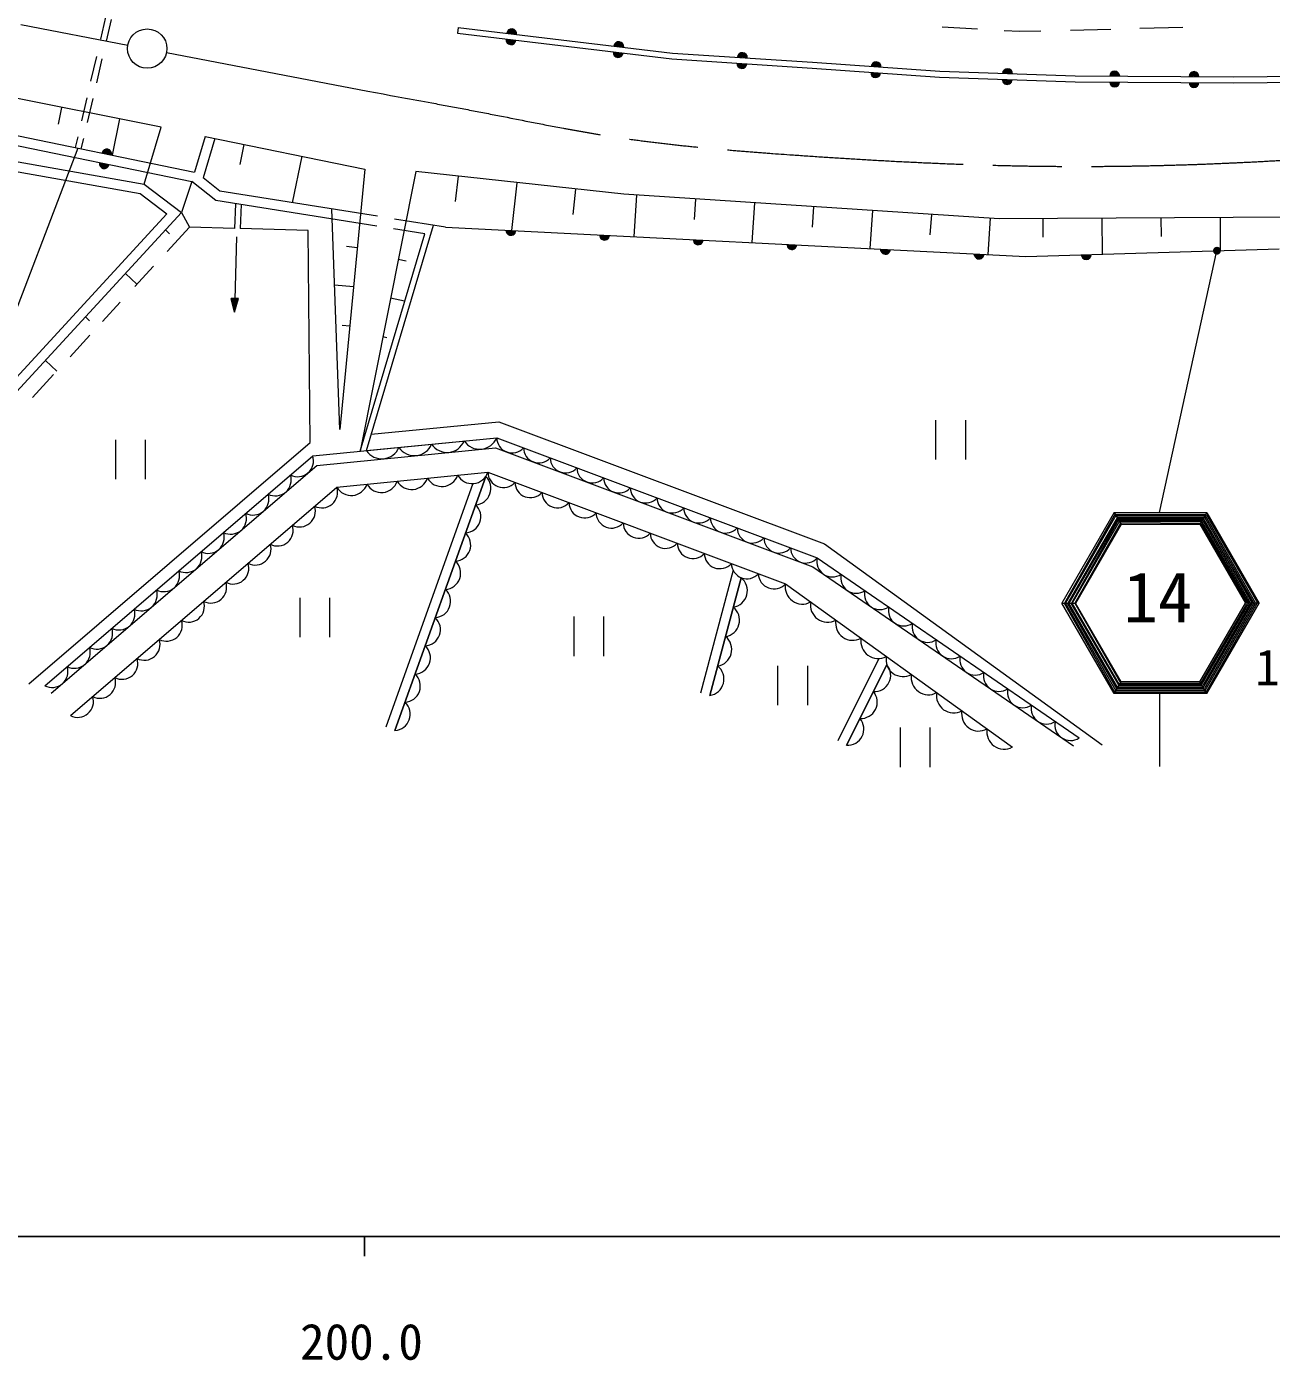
# Model space of a CAD drawing. Units: millimetres, scale not verified. Extents: x 40000 to 680000, y 20000 to 380000.
# Drawn here: x 250848 to 314036, y 198715 to 266444 of the extents above; entities that cross this region are included whole.
import ezdxf
from ezdxf.enums import TextEntityAlignment as Align

# ---------------------------------------------------------------- set-up
doc = ezdxf.new("R2010")
doc.units = ezdxf.units.MM
doc.header["$LTSCALE"] = 1000
doc.linetypes.add('CHAIN', pattern=[18.5, 12, -1.5, 3.5, -1.5])
for name, color, linetype, lineweight in [('M-BGD', 7, 'Continuous', 13), ('M-BMK', 2, 'CHAIN', 13), ('M-BMK-SRVR', 3, 'Continuous', 13), ('M-STR-STR3', 7, 'Continuous', 13), ('M-STR-STRC', 7, 'Continuous', 13), ('M-TTL-BAND', 7, 'Continuous', 25)]:
    doc.layers.add(name, color=color, linetype=linetype, lineweight=lineweight)
doc.styles.add('ＭＳ ゴシック', font='')
doc.styles.get('ＭＳ ゴシック').set_extended_font_data('MS Gothic')

# ---------------------------------------------------------------- blocks, each defined once
blk = doc.blocks.new('filled_dot')
at = {"color": 0, "linetype": 'Continuous', "lineweight": -2, "const_width": 1.25}
blk.add_lwpolyline([(-0.625, 0, 1), (0.625, 0, 1)], format="xyb", close=True, dxfattribs=at)

msp = doc.modelspace()

# ---------------------------------------------------------------- linework, layer by layer
at = {"layer": 'M-BGD'}
for p, q in [((254858, 266932), (254595, 265807)), ((257675, 261341), (233411, 266176)), ((255138, 266814), (254879, 265705)), ((272751, 266407), (272716, 266109)), ((272751, 266407), (283628, 265106)), ((297318, 266434), (299120, 266330)), ((300469, 266253), (301269, 266207)), ((301269, 266207), (302338, 266234)), ((303845, 266272), (305881, 266324)), ((307361, 266362), (309548, 266417)), ((272716, 266109), (283600, 264807)), ((254388, 264921), (254096, 263672)), ((283628, 265106), (290739, 264641)), ((254672, 264818), (254386, 263592)), ((283600, 264807), (290719, 264342)), ((290719, 264342), (297184, 263876)), ((290739, 264641), (297200, 264176)), ((297200, 264176), (304079, 263944)), ((297184, 263876), (304073, 263644)), ((304073, 263644), (312121, 263597)), ((304079, 263944), (312120, 263897)), ((312120, 263897), (317791, 263944)), ((312121, 263597), (317805, 263644)), ((253901, 262836), (253628, 261670)), ((254200, 262795), (253914, 261573)), ((252462, 261487), (252633, 262346)), ((255208, 259916), (255576, 261759)), ((248183, 260850), (259236, 258577)), ((248276, 261341), (259369, 259060)), ((253438, 260853), (253310, 260306)), ((253725, 260766), (253604, 260246)), ((256809, 258442), (257675, 261341)), ((259906, 260862), (259369, 259060)), ((260398, 260762), (259803, 258764)), ((259906, 260862), (268009, 259210)), ((244558, 260118), (256603, 257971)), ((244903, 260565), (256809, 258442)), ((261682, 259449), (261887, 260458)), ((264346, 257498), (264827, 259859)), ((260652, 258084), (259803, 258764)), ((268009, 259210), (266749, 245989)), ((270606, 259083), (267771, 244885)), ((281161, 257930), (270606, 259083)), ((272623, 257557), (272764, 258847)), ((256809, 258442), (258709, 257011)), ((259236, 258577), (258709, 257011)), ((260443, 257611), (259236, 258577)), ((268660, 256814), (260652, 258084)), ((275481, 256097), (275746, 258521)), ((278587, 256905), (278728, 258195)), ((256603, 257971), (257968, 256943)), ((268619, 256314), (260443, 257611)), ((261444, 257452), (261392, 256199)), ((261743, 257405), (261692, 256190)), ((300219, 256682), (281161, 257930)), ((281687, 255783), (281825, 257886)), ((284751, 256655), (284819, 257690)), ((287680, 255480), (287812, 257494)), ((240120, 237537), (257968, 256943)), ((240489, 237198), (258709, 257011)), ((258709, 257011), (259115, 256269)), ((266749, 245989), (266336, 257182)), ((290738, 256263), (290806, 257298)), ((293673, 255178), (293799, 257102)), ((296725, 255871), (296793, 256906)), ((299667, 254875), (299787, 256711)), ((315055, 256773), (300219, 256682)), ((302454, 255747), (302448, 256696)), ((305459, 254893), (305448, 256714)), ((308454, 255784), (308448, 256732)), ((311458, 255070), (311448, 256751)), ((258106, 255921), (257890, 256120)), ((257974, 255030), (259115, 256269)), ((261392, 256199), (259115, 256269)), ((265138, 256084), (261692, 256190)), ((265245, 245331), (265138, 256084)), ((268093, 244916), (271496, 256364)), ((271054, 255928), (269468, 256179)), ((272104, 256267), (269529, 256676)), ((272104, 256267), (301579, 254778)), ((261498, 255764), (261392, 251944)), ((267771, 244885), (271054, 255928)), ((267084, 255289), (267630, 255237)), ((301579, 254778), (314440, 255158)), ((256332, 253244), (257281, 254276)), ((270113, 254532), (269713, 254612)), ((256448, 253370), (255859, 253912)), ((266478, 253338), (267441, 253246)), ((261598, 252634), (261225, 252645)), ((261392, 251944), (261225, 252645)), ((261594, 252623), (261228, 252633)), ((261392, 251944), (261598, 252634)), ((270037, 252508), (269322, 252651)), ((254700, 251469), (255601, 252449)), ((261589, 252605), (261232, 252615)), ((261584, 252587), (261237, 252597)), ((261578, 252569), (261241, 252579)), ((261573, 252551), (261245, 252560)), ((261568, 252534), (261250, 252542)), ((261562, 252516), (261254, 252524)), ((261557, 252498), (261258, 252506)), ((261552, 252480), (261263, 252488)), ((261547, 252462), (261267, 252470)), ((261541, 252444), (261271, 252452)), ((261536, 252426), (261276, 252434)), ((261531, 252409), (261280, 252415)), ((261525, 252391), (261284, 252397)), ((261520, 252373), (261289, 252379)), ((261515, 252355), (261293, 252361)), ((261509, 252337), (261297, 252343)), ((261504, 252319), (261301, 252325)), ((261499, 252301), (261306, 252307)), ((261493, 252284), (261310, 252289)), ((261488, 252266), (261314, 252270)), ((261483, 252248), (261319, 252252)), ((261477, 252230), (261323, 252234)), ((261472, 252212), (261327, 252216)), ((261467, 252194), (261332, 252198)), ((261461, 252176), (261336, 252180)), ((261456, 252159), (261340, 252162)), ((261451, 252141), (261345, 252144)), ((261445, 252123), (261349, 252125)), ((261440, 252105), (261353, 252107)), ((261435, 252087), (261358, 252089)), ((261430, 252069), (261362, 252071)), ((261424, 252051), (261366, 252053)), ((261414, 252016), (261375, 252017)), ((254045, 251504), (253828, 251703)), ((266868, 251292), (267251, 251255)), ((253051, 249676), (254058, 250771)), ((269140, 250648), (268930, 250690)), ((252386, 248954), (251798, 249495)), ((251148, 247607), (252218, 248771)), ((268339, 245745), (274821, 246383)), ((274821, 246383), (291360, 240181)), ((297005, 244466), (297005, 246466)), ((298505, 246466), (298505, 244466)), ((250958, 233070), (265245, 245331)), ((255371, 243459), (255371, 245459)), ((256871, 245459), (256871, 243459)), ((265371, 244648), (274715, 245569)), ((268093, 244916), (274715, 245569)), ((274715, 245569), (290987, 239467)), ((274715, 245569), (290987, 239467)), ((251768, 232974), (265371, 244648)), ((251768, 232974), (265371, 244648)), ((265577, 244166), (274648, 245060)), ((274648, 245060), (290754, 239020)), ((252094, 232595), (265577, 244166)), ((266592, 243060), (274262, 243816)), ((266592, 243060), (274262, 243816)), ((273494, 243239), (269075, 230867)), ((274153, 243599), (269546, 230699)), ((269546, 230699), (274153, 243599)), ((274262, 243816), (289372, 238150)), ((274262, 243816), (289372, 238150)), ((253071, 231457), (266592, 243060)), ((253071, 231457), (266592, 243060)), ((306064, 241774), (306410, 241174)), ((291360, 240181), (305446, 229964)), ((290987, 239467), (304280, 230328)), ((290987, 239467), (304280, 230328)), ((286707, 238842), (285053, 232604)), ((287122, 238459), (285536, 232476)), ((285536, 232476), (287122, 238459)), ((290754, 239020), (303997, 229916)), ((289372, 238150), (300889, 229862)), ((289372, 238150), (300889, 229862)), ((264730, 235439), (264730, 237439)), ((266230, 237439), (266230, 235439)), ((278636, 234482), (278636, 236482)), ((280136, 236482), (280136, 234482)), ((294119, 234358), (292025, 230171)), ((288989, 231988), (288989, 233988)), ((290489, 233988), (290489, 231988)), ((294518, 234039), (292472, 229947)), ((292472, 229947), (294518, 234039)), ((306064, 232574), (306410, 233174)), ((295207, 228845), (295207, 230845)), ((296707, 230845), (296707, 228845))]:
    msp.add_line(p, q, dxfattribs=at)
for centre, radius, start, end in [((275470, 266082), 250, 353.17654, 173.17654), ((275470, 266082), 200, 353.17654, 173.17654), ((275470, 266082), 150, 353.17654, 173.17654), ((275470, 266082), 100, 353.17654, 173.17654), ((275437, 265784), 250, 173.17654, 353.17654), ((275437, 265784), 200, 173.17654, 353.17654), ((275437, 265784), 150, 173.17654, 353.17654), ((275437, 265784), 100, 173.17654, 353.17654), ((275437, 265784), 50, 173.17654, 353.17654), ((275470, 266082), 50, 353.17654, 173.17654), ((280909, 265431), 250, 353.17654, 173.17654), ((280909, 265431), 200, 353.17654, 173.17654), ((280909, 265431), 150, 353.17654, 173.17654), ((280909, 265431), 100, 353.17654, 173.17654), ((280879, 265132), 250, 173.17654, 353.17654), ((280879, 265132), 200, 173.17654, 353.17654), ((280879, 265132), 150, 173.17654, 353.17654), ((280879, 265132), 100, 173.17654, 353.17654), ((280879, 265132), 50, 173.17654, 353.17654), ((280909, 265431), 50, 353.17654, 173.17654), ((287183, 264873), 250, 356.2605, 176.2605), ((287183, 264873), 200, 356.2605, 176.2605), ((287183, 264873), 150, 356.2605, 176.2605), ((287183, 264873), 100, 356.2605, 176.2605), ((287183, 264873), 50, 356.2605, 176.2605), ((287159, 264574), 250, 176.2605, 356.2605), ((287159, 264574), 200, 176.2605, 356.2605), ((287159, 264574), 150, 176.2605, 356.2605), ((287159, 264574), 100, 176.2605, 356.2605), ((287159, 264574), 50, 176.2605, 356.2605), ((293970, 264409), 250, 355.88509, 175.88509), ((293970, 264409), 200, 355.88509, 175.88509), ((293970, 264409), 150, 355.88509, 175.88509), ((293970, 264409), 100, 355.88509, 175.88509), ((293970, 264409), 50, 355.88509, 175.88509), ((300640, 264060), 250, 358.06507, 178.06507), ((300640, 264060), 200, 358.06507, 178.06507), ((300640, 264060), 150, 358.06507, 178.06507), ((300640, 264060), 100, 358.06507, 178.06507), ((306089, 263932), 250, 359.66881, 179.66881), ((310110, 263909), 250, 359.66881, 179.66881), ((293951, 264109), 250, 175.88509, 355.88509), ((293951, 264109), 200, 175.88509, 355.88509), ((293951, 264109), 150, 175.88509, 355.88509), ((293951, 264109), 100, 175.88509, 355.88509), ((293951, 264109), 50, 175.88509, 355.88509), ((300629, 263760), 250, 178.06507, 358.06507), ((300629, 263760), 200, 178.06507, 358.06507), ((300629, 263760), 150, 178.06507, 358.06507), ((300629, 263760), 100, 178.06507, 358.06507), ((300629, 263760), 50, 178.06507, 358.06507), ((300640, 264060), 50, 358.06507, 178.06507), ((306085, 263632), 250, 179.66881, 359.66881), ((306085, 263632), 200, 179.66881, 359.66881), ((306089, 263932), 200, 359.66881, 179.66881), ((306085, 263632), 150, 179.66881, 359.66881), ((306089, 263932), 150, 359.66881, 179.66881), ((306085, 263632), 100, 179.66881, 359.66881), ((306089, 263932), 100, 359.66881, 179.66881), ((306085, 263632), 50, 179.66881, 359.66881), ((306089, 263932), 50, 359.66881, 179.66881), ((310109, 263609), 250, 179.66881, 359.66881), ((310109, 263609), 200, 179.66881, 359.66881), ((310110, 263909), 200, 359.66881, 179.66881), ((310109, 263609), 150, 179.66881, 359.66881), ((310110, 263909), 150, 359.66881, 179.66881), ((310109, 263609), 100, 179.66881, 359.66881), ((310110, 263909), 100, 359.66881, 179.66881), ((310109, 263609), 50, 179.66881, 359.66881), ((310110, 263909), 50, 359.66881, 179.66881), ((254917, 259975), 250, 348.38003, 168.38003), ((254917, 259975), 200, 348.38003, 168.38003), ((254917, 259975), 150, 348.38003, 168.38003), ((254786, 259492), 250, 168.38003, 348.38003), ((254786, 259492), 200, 168.38003, 348.38003), ((254786, 259492), 150, 168.38003, 348.38003), ((254786, 259492), 100, 168.38003, 348.38003), ((254786, 259492), 50, 168.38003, 348.38003), ((254917, 259975), 100, 348.38003, 168.38003), ((254917, 259975), 50, 348.38003, 168.38003), ((275432, 256099), 250, 177.10798, 357.10798), ((275432, 256099), 200, 177.10798, 357.10798), ((275432, 256099), 150, 177.10798, 357.10798), ((275432, 256099), 100, 177.10798, 357.10798), ((275432, 256099), 50, 177.10798, 357.10798), ((280186, 255859), 250, 177.10798, 357.10798), ((280186, 255859), 200, 177.10798, 357.10798), ((280186, 255859), 150, 177.10798, 357.10798), ((280186, 255859), 100, 177.10798, 357.10798), ((280186, 255859), 50, 177.10798, 357.10798), ((284940, 255619), 250, 177.10798, 357.10798), ((284940, 255619), 200, 177.10798, 357.10798), ((284940, 255619), 150, 177.10798, 357.10798), ((284940, 255619), 100, 177.10798, 357.10798), ((284940, 255619), 50, 177.10798, 357.10798), ((289694, 255379), 250, 177.10798, 357.10798), ((289694, 255379), 200, 177.10798, 357.10798), ((289694, 255379), 150, 177.10798, 357.10798), ((289694, 255379), 100, 177.10798, 357.10798), ((289694, 255379), 50, 177.10798, 357.10798), ((294448, 255138), 250, 177.10798, 357.10798), ((294448, 255138), 200, 177.10798, 357.10798), ((294448, 255138), 150, 177.10798, 357.10798), ((294448, 255138), 100, 177.10798, 357.10798), ((294448, 255138), 50, 177.10798, 357.10798), ((299202, 254898), 250, 177.10798, 357.10798), ((299202, 254898), 200, 177.10798, 357.10798), ((299202, 254898), 150, 177.10798, 357.10798), ((299202, 254898), 100, 177.10798, 357.10798), ((299202, 254898), 50, 177.10798, 357.10798), ((304641, 254868), 250, 181.68965, 1.68965), ((304641, 254868), 200, 181.68965, 1.68965), ((304641, 254868), 150, 181.68965, 1.68965), ((304641, 254868), 100, 181.68965, 1.68965), ((304641, 254868), 50, 181.68965, 1.68965), ((270533, 245601), 942, 213.59825, 337.65101), ((272188, 245764), 942, 213.59825, 337.65101), ((273844, 245927), 942, 213.59825, 337.65101), ((275489, 245571), 774, 180.19422, 318.69369), ((264604, 244396), 808, 243.0366, 18.23401), ((268877, 245438), 942, 213.59825, 337.65101), ((276845, 245063), 774, 180.19422, 318.69369), ((278201, 244554), 774, 180.19422, 318.69369), ((279557, 244046), 774, 180.19422, 318.69369), ((263471, 243423), 808, 243.0366, 18.23401), ((267325, 243478), 844, 209.6789, 341.57035), ((268859, 243629), 844, 209.6789, 341.57035), ((270393, 243781), 844, 209.6789, 341.57035), ((271928, 243932), 844, 209.6789, 341.57035), ((273462, 244083), 844, 209.6789, 341.57035), ((273587, 242993), 829, 273.73403, 46.95832), ((275050, 243828), 788, 180.88305, 318.00486), ((276424, 243313), 788, 180.88305, 318.00486), ((280913, 243537), 774, 180.19422, 318.69369), ((262337, 242450), 808, 243.0366, 18.23401), ((265833, 242806), 801, 242.7164, 18.55421), ((277797, 242798), 788, 180.88305, 318.00486), ((282269, 243029), 774, 180.19422, 318.69369), ((283625, 242520), 774, 180.19422, 318.69369), ((264706, 241839), 801, 242.7164, 18.55421), ((273075, 241560), 829, 273.73403, 46.95832), ((279171, 242283), 788, 180.88305, 318.00486), ((284981, 242012), 774, 180.19422, 318.69369), ((261203, 241477), 808, 243.0366, 18.23401), ((263579, 240872), 801, 242.7164, 18.55421), ((280545, 241768), 788, 180.88305, 318.00486), ((281918, 241252), 788, 180.88305, 318.00486), ((286337, 241503), 774, 180.19422, 318.69369), ((260070, 240504), 808, 243.0366, 18.23401), ((272563, 240126), 829, 273.73403, 46.95832), ((283292, 240737), 788, 180.88305, 318.00486), ((287693, 240995), 774, 180.19422, 318.69369), ((289049, 240486), 774, 180.19422, 318.69369), ((258936, 239531), 808, 243.0366, 18.23401), ((262452, 239905), 801, 242.7164, 18.55421), ((284666, 240222), 788, 180.88305, 318.00486), ((290405, 239978), 774, 180.19422, 318.69369), ((261325, 238938), 801, 242.7164, 18.55421), ((272052, 238693), 829, 273.73403, 46.95832), ((286039, 239707), 788, 180.88305, 318.00486), ((287413, 239192), 788, 180.88305, 318.00486), ((291754, 239288), 788, 166.91141, 304.07154), ((257802, 238559), 808, 243.0366, 18.23401), ((286587, 237801), 849, 279.41733, 50.89177), ((288786, 238677), 788, 180.88305, 318.00486), ((292963, 238457), 788, 166.91141, 304.07154), ((256669, 237586), 808, 243.0366, 18.23401), ((260199, 237971), 801, 242.7164, 18.55421), ((271540, 237260), 829, 273.73403, 46.95832), ((290229, 237991), 871, 169.4872, 299.03247), ((294171, 237627), 788, 166.91141, 304.07154), ((259072, 237004), 801, 242.7164, 18.55421), ((291508, 237070), 871, 169.4872, 299.03247), ((255535, 236613), 808, 243.0366, 18.23401), ((271028, 235826), 829, 273.73403, 46.95832), ((286190, 236305), 849, 279.41733, 50.89177), ((295379, 236796), 788, 166.91141, 304.07154), ((254402, 235640), 808, 243.0366, 18.23401), ((257945, 236037), 801, 242.7164, 18.55421), ((292788, 236149), 871, 169.4872, 299.03247), ((296588, 235965), 788, 166.91141, 304.07154), ((256818, 235070), 801, 242.7164, 18.55421), ((285794, 234809), 849, 279.41733, 50.89177), ((294068, 235228), 871, 169.4872, 299.03247), ((297796, 235134), 788, 166.91141, 304.07154), ((253268, 234667), 808, 243.0366, 18.23401), ((255691, 234103), 801, 242.7164, 18.55421), ((270516, 234393), 829, 273.73403, 46.95832), ((295347, 234307), 871, 169.4872, 299.03247), ((299005, 234303), 788, 166.91141, 304.07154), ((252134, 233694), 808, 243.0366, 18.23401), ((285397, 233313), 849, 279.41733, 50.89177), ((293881, 233506), 831, 266.92695, 39.94295), ((254565, 233136), 801, 242.7164, 18.55421), ((270004, 232960), 829, 273.73403, 46.95832), ((296627, 233386), 871, 169.4872, 299.03247), ((300213, 233472), 788, 166.91141, 304.07154), ((253438, 232169), 801, 242.7164, 18.55421), ((293199, 232141), 831, 266.92695, 39.94295), ((297907, 232465), 871, 169.4872, 299.03247), ((301422, 232642), 788, 166.91141, 304.07154), ((269492, 231526), 829, 273.73403, 46.95832), ((299186, 231544), 871, 169.4872, 299.03247), ((302630, 231811), 788, 166.91141, 304.07154), ((292517, 230777), 831, 266.92695, 39.94295), ((303839, 230980), 788, 166.91141, 304.07154), ((300466, 230624), 871, 169.4872, 299.03247)]:
    msp.add_arc(centre, radius, start, end, dxfattribs=at)
at = {"layer": 'M-BMK'}
for p, q in [((159707, 283976), (255986, 265503)), ((257950, 265126), (268176, 263164))]:
    msp.add_line(p, q, dxfattribs=at)
msp.add_open_spline([(268176, 263164), (270214, 262793), (272253, 262423), (274288, 262027), (276322, 261631), (278353, 261210), (280400, 260890), (283441, 260414), (286516, 260160), (289591, 259942), (293506, 259665), (297421, 259446), (301341, 259374), (306886, 259271), (312441, 259460), (317972, 259895), (322928, 260285), (327865, 260871), (332802, 261458)], degree=3, knots=[0, 0, 0, 0, 1, 1, 1, 2, 2, 2, 3, 3, 3, 4, 4, 4, 5, 5, 5, 6, 6, 6, 6], dxfattribs=at)
at = {"layer": 'M-BMK-SRVR'}
msp.add_circle((256970, 265328), 1000, dxfattribs=at)
at = {"layer": 'M-STR-STR3'}
msp.add_line((253437, 260280), (241415, 228719), dxfattribs=at)
at = {"layer": 'M-STR-STRC'}
for p, q in [((308361, 241774), (311277, 255064)), ((306064, 241774), (303408, 237174)), ((306106, 241701), (303542, 237174)), ((306151, 241624), (303581, 237174)), ((306218, 241508), (303698, 237174)), ((306237, 241474), (303755, 237174)), ((306280, 241400), (303887, 237174)), ((306324, 241324), (303928, 237174)), ((306375, 241235), (304054, 237174)), ((306410, 241174), (304101, 237174)), ((306064, 241774), (310757, 241774)), ((306120, 241678), (310708, 241690)), ((306151, 241624), (310670, 241624)), ((306204, 241532), (310620, 241538)), ((306237, 241474), (310584, 241474)), ((306324, 241324), (310497, 241324)), ((306329, 241403), (310537, 241394)), ((306387, 241255), (310440, 241226)), ((306410, 241174), (310410, 241174)), ((310757, 241774), (310410, 241174)), ((310410, 241174), (312720, 237174)), ((310470, 241216), (312793, 237205)), ((310497, 241324), (312893, 237174)), ((310564, 241359), (312967, 237186)), ((310584, 241474), (313066, 237174)), ((310638, 241527), (313173, 237136)), ((310670, 241624), (313239, 237174)), ((310738, 241658), (313329, 237186)), ((310757, 241774), (313413, 237174)), ((303408, 237174), (304101, 237174)), ((306064, 232574), (303408, 237174)), ((303520, 237174), (306098, 232633)), ((306151, 232724), (303581, 237174)), ((303676, 237174), (306194, 232800)), ((306237, 232874), (303755, 237174)), ((303854, 237174), (306303, 232987)), ((306324, 233024), (303928, 237174)), ((304065, 237174), (306385, 233129)), ((306410, 233174), (304101, 237174)), ((310410, 233174), (312720, 237174)), ((312768, 237124), (310458, 233120)), ((310497, 233024), (312893, 237174)), ((310570, 232995), (312992, 237199)), ((310584, 232874), (313066, 237174)), ((313129, 237149), (310638, 232833)), ((310670, 232724), (313239, 237174)), ((313304, 237143), (310707, 232634)), ((310757, 232574), (313413, 237174)), ((313413, 237174), (312720, 237174)), ((310497, 233024), (306324, 233024)), ((306374, 233112), (310450, 233106)), ((310410, 233174), (306410, 233174)), ((310757, 232574), (310410, 233174)), ((310757, 232574), (306064, 232574)), ((306113, 232659), (310703, 232667)), ((310670, 232724), (306151, 232724)), ((306203, 232815), (310609, 232830)), ((310584, 232874), (306237, 232874)), ((306293, 232971), (310529, 232969)), ((308361, 232574), (308361, 228875))]:
    msp.add_line(p, q, dxfattribs=at)
at = {"layer": 'M-TTL-BAND'}
for p, q in [((40000, 205000), (579000, 205000)), ((268000, 205000), (268000, 204000))]:
    msp.add_line(p, q, dxfattribs=at)

# ---------------------------------------------------------------- block references
at = {"layer": 'M-STR-STRC', "xscale": 160, "yscale": 160, "rotation": 257.6}
msp.add_blockref('filled_dot', (311277, 255064), dxfattribs=at)

# ---------------------------------------------------------------- texts
at = {"layer": 'M-STR-STRC', "style": 'ＭＳ ゴシック'}
for s, height, p in [('14', 2566, (306533, 235418)), ('118-2-NO-4-1', 1833, (313218, 232445))]:
    msp.add_text(s, height=height, dxfattribs=at).set_placement(p, align=Align.BOTTOM_LEFT)
at = {"layer": 'M-TTL-BAND', "style": 'ＭＳ ゴシック'}
msp.add_text('200.0', height=1833, dxfattribs=at).set_placement((267844, 198195), align=Align.BOTTOM_CENTER)

doc.saveas('drawing.dxf')
